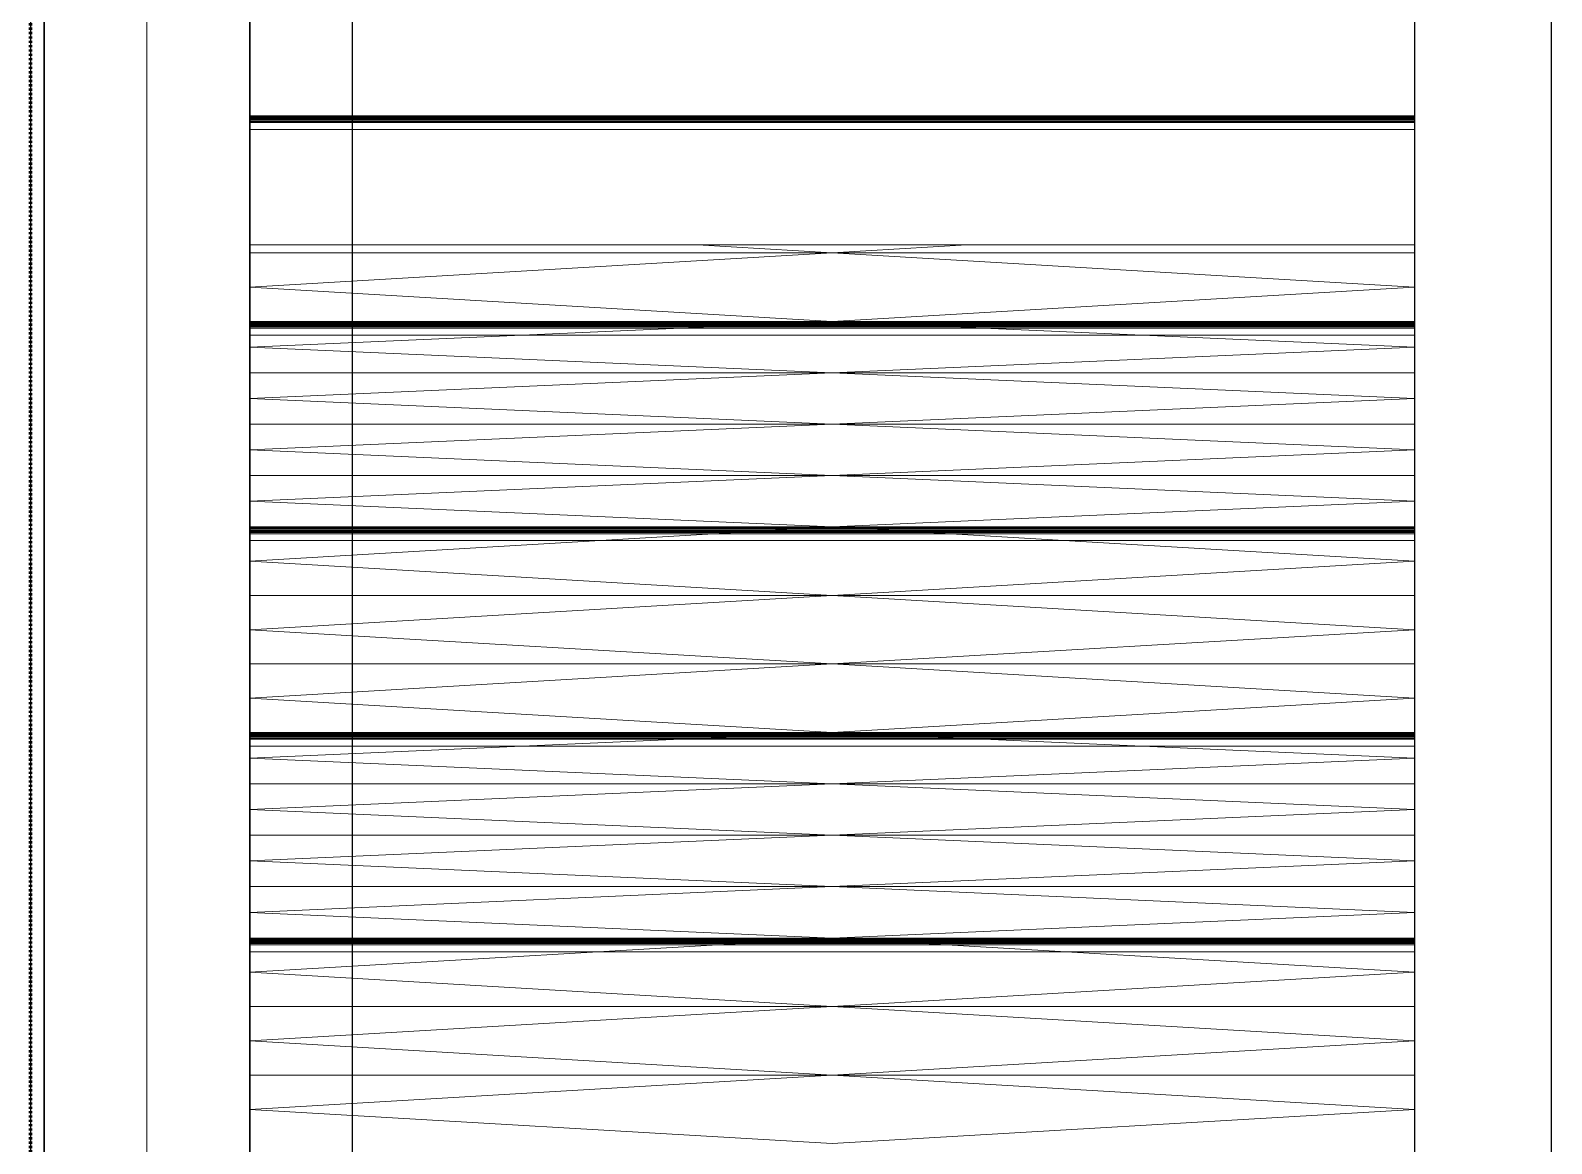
# Model space of a CAD drawing. Header units: millimetres. Extents: x -5300 to 98858, y -5196 to 93886.
# Drawn here: x 54330 to 56550, y 73601 to 75225 of the extents above; entities that cross this region are included whole.
import ezdxf

# ---------------------------------------------------------------- set-up
doc = ezdxf.new("R2010")
doc.units = ezdxf.units.MM
doc.linetypes.add('Штрих', pattern=[6.35, 3.175, -3.175])
doc.linetypes.add('Штрих_2_', pattern=[6.35, 3.175, -3.175])
for name, color, linetype, lineweight, true_color in [('_Разделитель помещений_', 4, 'Штрих', 70, 0x00ffff), ('Лестницы', 7, 'Continuous', 18, 0x7f7f7f), ('Перекрытия', 7, 'Continuous', 18, 0x7f7f7f), ('Стены', 7, 'Continuous', 18, 0x7f7f7f), ('Стены разрез', 7, 'Continuous', 50, 0x7f7f7f)]:
    doc.layers.add(name, color=color, linetype=linetype, lineweight=lineweight, true_color=true_color)
doc.layers.add('Генплан', color=7, linetype='Continuous', lineweight=9)

# ---------------------------------------------------------------- blocks, each defined once
blk = doc.blocks.new('ПЕР-003 5804 - ПЕР-003 5804-240234-Подвал')
at = {"layer": 'Перекрытия', "color": 254, "true_color": 0xd4d4d4}
for p, q in [((54650, 52670), (54650, 80210)), ((54650, 80210), (54650, 52670))]:
    blk.add_line(p, q, dxfattribs=at)
blk = doc.blocks.new('ПЕР-002 130092 - ПЕР-002 130092-245519-Подвал')
at = {"layer": 'Перекрытия', "color": 254, "true_color": 0xd4d4d4}
for p, q in [((56350, 77300.9), (54650, 77300.9)), ((54650, 77300.9), (54650, 75100.9)), ((54650, 75100.9), (54650, 77300.9)), ((54650, 77300.9), (56350, 77300.9)), ((54650, 77300.9), (54650, 77300.9)), ((54800, 77300.9), (54800, 75100.9)), ((56350, 77300.9), (54800, 77300.9)), ((54800, 77300.9), (56350, 77300.9)), ((54800, 75100.9), (54800, 77300.9)), ((54800, 77300.9), (54800, 77300.9)), ((56350, 75100.9), (56350, 77300.9)), ((56350, 77300.9), (56350, 75100.9)), ((56350, 77300.9), (56350, 77300.9)), ((56350, 75100.9), (56350, 77300.9)), ((56350, 77300.9), (56350, 75100.9)), ((56350, 77300.9), (56350, 77300.9)), ((54650, 75100.9), (56350, 75100.9)), ((56350, 75100.9), (54650, 75100.9)), ((54650, 75100.9), (54650, 75100.9)), ((54800, 75100.9), (56350, 75100.9)), ((56350, 75100.9), (54800, 75100.9)), ((54800, 75100.9), (54800, 75100.9)), ((56350, 75100.9), (56350, 75100.9)), ((56350, 75100.9), (56350, 75100.9))]:
    blk.add_line(p, q, dxfattribs=at)
blk = doc.blocks.new('СТН-03 147010 - СТН-03 2-246274-Подвал')
at = {"layer": 'Стены', "color": 254, "true_color": 0xd4d4d4}
blk.add_line((54500, 80110), (54500, 53150), dxfattribs=at)
blk = doc.blocks.new('СТН-03 147010 - СТН-03 147010-246271-Подвал')
at = {"layer": 'Стены', "color": 254, "true_color": 0xd4d4d4}
for p, q in [((54650, 75100.9), (54650, 75100.9)), ((54800, 75100.9), (54800, 75100.9))]:
    blk.add_line(p, q, dxfattribs=at)
at = {"layer": 'Стены разрез', "color": 254, "lineweight": 25, "true_color": 0xd4d4d4}
for p, q in [((54650, 75400), (54650, 54350)), ((54800, 54350), (54800, 75400)), ((54330, 75350), (54330, 54250)), ((54350, 54250), (54350, 75350)), ((54350, 75350), (54350, 72750)), ((54650, 72750), (54650, 75350))]:
    blk.add_line(p, q, dxfattribs=at)
blk.add_blockref('СТН-03 147010 - СТН-03 2-246274-Подвал', (0, 0))
blk = doc.blocks.new('ЛК1-Лм1 227454 - ЛК1-Лм1-249035-Подвал')
at = {"layer": 'Лестницы', "color": 254, "true_color": 0xd4d4d4}
for p, q in [((56350, 75100.9), (54650, 75100.9)), ((54650, 75100.9), (54650, 75080.9)), ((56350, 75100.9), (54650, 75100.9)), ((54650, 75100.9), (54650, 75100.9)), ((54650, 75100.9), (56350, 75100.9)), ((54650, 75100.9), (54650, 75100.9)), ((54650, 75100.9), (54650, 75080.9)), ((54650, 75080.9), (54650, 75100.9)), ((54650, 75080.9), (54650, 75100.9)), ((54650, 75100.9), (56350, 75100.9)), ((54650, 75100.8), (54650, 75100.9)), ((54650, 75100.9), (54650, 75100.9)), ((54650, 75100.9), (54650, 74780.9)), ((54650, 74780.9), (54650, 75100.9)), ((54650, 75100.9), (56350, 75100.9)), ((56350, 75100.9), (54650, 75100.9)), ((54650, 75100.9), (54650, 75100.8)), ((56350, 75100.9), (54650, 75100.9)), ((54650, 75100.9), (54650, 75100.9)), ((54650, 75100.9), (56350, 75100.9)), ((54650, 75100.3), (54650, 75100.8)), ((56350, 75100.8), (54650, 75100.8)), ((54650, 75100.8), (54650, 75100.3)), ((54650, 75100.8), (56350, 75100.8)), ((54650, 75099.6), (54650, 75100.3)), ((56350, 75100.3), (54650, 75100.3)), ((54650, 75100.3), (54650, 75099.6)), ((54650, 75100.3), (56350, 75100.3)), ((54650, 75098.6), (54650, 75099.6)), ((56350, 75099.6), (54650, 75099.6)), ((54650, 75099.6), (54650, 75098.6)), ((54650, 75099.6), (56350, 75099.6)), ((54650, 75097.4), (54650, 75098.6)), ((56350, 75098.6), (54650, 75098.6)), ((54650, 75098.6), (54650, 75097.4)), ((54650, 75098.6), (56350, 75098.6)), ((54650, 75095.9), (54650, 75097.4)), ((56350, 75097.4), (54650, 75097.4)), ((54650, 75097.4), (54650, 75095.9)), ((54650, 75097.4), (56350, 75097.4)), ((54650, 75094.4), (54650, 75095.9)), ((56350, 75095.9), (54650, 75095.9)), ((54650, 75095.9), (54650, 75094.4)), ((54650, 75095.9), (56350, 75095.9)), ((54650, 75092.7), (54650, 75094.4)), ((56350, 75094.4), (54650, 75094.4)), ((54650, 75094.4), (54650, 75092.7)), ((54650, 75094.4), (56350, 75094.4)), ((54650, 75090.9), (54650, 75092.7)), ((56350, 75092.7), (54650, 75092.7)), ((54650, 75092.7), (54650, 75090.9)), ((54650, 75092.7), (56350, 75092.7)), ((54650, 74780.9), (54650, 75090.9)), ((56350, 75090.9), (54650, 75090.9)), ((54650, 75090.9), (54650, 74780.9)), ((54650, 75090.9), (56350, 75090.9)), ((54650, 75080.9), (56350, 75080.9)), ((56350, 75080.9), (54650, 75080.9)), ((54650, 75080.9), (54650, 75080.9)), ((56350, 75080.9), (54650, 75080.9)), ((54650, 75080.9), (54650, 74780.9)), ((54650, 74912.5), (54650, 75080.9)), ((54650, 75080.9), (56350, 75080.9)), ((54650, 74780.9), (54650, 75080.9)), ((54650, 75080.9), (54650, 75080.9)), ((54650, 75080.9), (54650, 74912.5)), ((54650, 75080.9), (56350, 75080.9)), ((54650, 75080.9), (54650, 75080.9)), ((56350, 75080.9), (54650, 75080.9)), ((54650, 75080.9), (54650, 75080.9)), ((54650, 75080.9), (56350, 75080.9)), ((56350, 75080.9), (54650, 75080.9)), ((56350, 75080.9), (56350, 75100.9)), ((56350, 75100.9), (56350, 75100.9)), ((56350, 75100.9), (56350, 75080.9)), ((56350, 75080.9), (56350, 75100.9)), ((56350, 75100.9), (56350, 75100.9)), ((56350, 75100.9), (56350, 75080.9)), ((56350, 75100.9), (56350, 74780.9)), ((56350, 74780.9), (56350, 75100.9)), ((56350, 75100.9), (56350, 75100.9)), ((56350, 75100.9), (56350, 75100.8)), ((56350, 75100.8), (56350, 75100.9)), ((56350, 75100.9), (56350, 75100.9)), ((56350, 75100.8), (56350, 75100.3)), ((56350, 75100.3), (56350, 75100.8)), ((56350, 75100.3), (56350, 75099.6)), ((56350, 75099.6), (56350, 75100.3)), ((56350, 75099.6), (56350, 75098.6)), ((56350, 75098.6), (56350, 75099.6)), ((56350, 75098.6), (56350, 75097.4)), ((56350, 75097.4), (56350, 75098.6)), ((56350, 75097.4), (56350, 75095.9)), ((56350, 75095.9), (56350, 75097.4)), ((56350, 75095.9), (56350, 75094.4)), ((56350, 75094.4), (56350, 75095.9)), ((56350, 75094.4), (56350, 75092.7)), ((56350, 75092.7), (56350, 75094.4)), ((56350, 75092.7), (56350, 75090.9)), ((56350, 75090.9), (56350, 75092.7)), ((56350, 75090.9), (56350, 74780.9)), ((56350, 74780.9), (56350, 75090.9)), ((56350, 75080.9), (56350, 75080.9)), ((56350, 74780.9), (56350, 75080.9)), ((56350, 75080.9), (56350, 75080.9)), ((56350, 75080.9), (56350, 74912.5)), ((56350, 74780.9), (56350, 75080.9)), ((56350, 75080.9), (56350, 74912.5)), ((56350, 75080.9), (56350, 75080.9)), ((56350, 75080.9), (56350, 75080.9)), ((55303.5, 74912.5), (54650, 74912.5)), ((54650, 74912.5), (54650, 74900.9)), ((54650, 74912.5), (55303.5, 74912.5)), ((54650, 74900.9), (54650, 74912.5)), ((55696.5, 74912.5), (55303.5, 74912.5)), ((55500, 74900.9), (55303.5, 74912.5)), ((55303.5, 74912.5), (55696.5, 74912.5)), ((55303.5, 74912.5), (55500, 74900.9)), ((55500, 74900.9), (55696.5, 74912.5)), ((55696.5, 74912.5), (55500, 74900.9)), ((56350, 74912.5), (55696.5, 74912.5)), ((55696.5, 74912.5), (56350, 74912.5)), ((56350, 74912.5), (56350, 74900.9)), ((56350, 74912.5), (56350, 74900.9)), ((54650, 74900.9), (54650, 74850.9)), ((55500, 74900.9), (54650, 74900.9)), ((54650, 74900.9), (55500, 74900.9)), ((55500, 74900.9), (54650, 74850.9)), ((54650, 74850.9), (54650, 74900.9)), ((54650, 74850.9), (55500, 74900.9)), ((56350, 74850.9), (55500, 74900.9)), ((55500, 74900.9), (56350, 74900.9)), ((56350, 74900.9), (55500, 74900.9)), ((55500, 74900.9), (56350, 74850.9)), ((56350, 74900.9), (56350, 74850.9)), ((56350, 74900.9), (56350, 74850.9)), ((54650, 74850.9), (54650, 74800.9)), ((54650, 74850.9), (55500, 74800.9)), ((54650, 74800.9), (54650, 74850.9)), ((55500, 74800.9), (54650, 74850.9)), ((55500, 74800.9), (56350, 74850.9)), ((56350, 74850.9), (55500, 74800.9)), ((56350, 74850.9), (56350, 74800.9)), ((56350, 74850.9), (56350, 74800.9)), ((54650, 74800.9), (54650, 74763.4)), ((55500, 74800.9), (54650, 74800.9)), ((54650, 74800.9), (55500, 74800.9)), ((55500, 74800.9), (54650, 74763.4)), ((54650, 74763.4), (54650, 74800.9)), ((54650, 74763.4), (55500, 74800.9)), ((56350, 74800.9), (54650, 74800.9)), ((54650, 74800.9), (54650, 74780.9)), ((56350, 74800.9), (54650, 74800.9)), ((54650, 74800.9), (54650, 74800.9)), ((54650, 74800.9), (56350, 74800.9)), ((54650, 74800.9), (54650, 74800.9)), ((54650, 74800.9), (54650, 74780.9)), ((54650, 74780.9), (54650, 74800.9)), ((54650, 74780.9), (54650, 74800.9)), ((54650, 74800.9), (56350, 74800.9)), ((54650, 74800.8), (54650, 74800.9)), ((54650, 74800.9), (54650, 74800.9)), ((54650, 74800.9), (54650, 74480.9)), ((54650, 74480.9), (54650, 74800.9)), ((54650, 74800.9), (56350, 74800.9)), ((56350, 74800.9), (54650, 74800.9)), ((54650, 74800.9), (54650, 74800.8)), ((56350, 74800.9), (54650, 74800.9)), ((54650, 74800.9), (54650, 74800.9)), ((54650, 74800.9), (56350, 74800.9)), ((54650, 74800.3), (54650, 74800.8)), ((56350, 74800.8), (54650, 74800.8)), ((54650, 74800.8), (54650, 74800.3)), ((54650, 74800.8), (56350, 74800.8)), ((54650, 74799.6), (54650, 74800.3)), ((56350, 74800.3), (54650, 74800.3)), ((54650, 74800.3), (54650, 74799.6)), ((54650, 74800.3), (56350, 74800.3)), ((54650, 74798.6), (54650, 74799.6)), ((56350, 74799.6), (54650, 74799.6)), ((54650, 74799.6), (54650, 74798.6)), ((54650, 74799.6), (56350, 74799.6)), ((54650, 74797.4), (54650, 74798.6)), ((56350, 74798.6), (54650, 74798.6)), ((54650, 74798.6), (54650, 74797.4)), ((54650, 74798.6), (56350, 74798.6)), ((54650, 74795.9), (54650, 74797.4)), ((56350, 74797.4), (54650, 74797.4)), ((54650, 74797.4), (54650, 74795.9)), ((54650, 74797.4), (56350, 74797.4)), ((54650, 74794.4), (54650, 74795.9)), ((56350, 74795.9), (54650, 74795.9)), ((54650, 74795.9), (54650, 74794.4)), ((54650, 74795.9), (56350, 74795.9)), ((54650, 74792.7), (54650, 74794.4)), ((56350, 74794.4), (54650, 74794.4)), ((54650, 74794.4), (54650, 74792.7)), ((54650, 74794.4), (56350, 74794.4)), ((54650, 74790.9), (54650, 74792.7)), ((56350, 74792.7), (54650, 74792.7)), ((54650, 74792.7), (54650, 74790.9)), ((54650, 74792.7), (56350, 74792.7)), ((56350, 74763.4), (55500, 74800.9)), ((55500, 74800.9), (56350, 74800.9)), ((56350, 74800.9), (55500, 74800.9)), ((55500, 74800.9), (56350, 74763.4)), ((56350, 74800.9), (56350, 74763.4)), ((56350, 74800.9), (56350, 74763.4)), ((56350, 74780.9), (56350, 74800.9)), ((56350, 74800.9), (56350, 74800.9)), ((56350, 74800.9), (56350, 74780.9)), ((56350, 74780.9), (56350, 74800.9)), ((56350, 74800.9), (56350, 74800.9)), ((56350, 74800.9), (56350, 74780.9)), ((56350, 74800.9), (56350, 74480.9)), ((56350, 74480.9), (56350, 74800.9)), ((56350, 74800.9), (56350, 74800.9)), ((56350, 74800.9), (56350, 74800.8)), ((56350, 74800.8), (56350, 74800.9)), ((56350, 74800.9), (56350, 74800.9)), ((56350, 74800.8), (56350, 74800.3)), ((56350, 74800.3), (56350, 74800.8)), ((56350, 74800.3), (56350, 74799.6)), ((56350, 74799.6), (56350, 74800.3)), ((56350, 74799.6), (56350, 74798.6)), ((56350, 74798.6), (56350, 74799.6)), ((56350, 74798.6), (56350, 74797.4)), ((56350, 74797.4), (56350, 74798.6)), ((56350, 74797.4), (56350, 74795.9)), ((56350, 74795.9), (56350, 74797.4)), ((56350, 74795.9), (56350, 74794.4)), ((56350, 74794.4), (56350, 74795.9)), ((56350, 74794.4), (56350, 74792.7)), ((56350, 74792.7), (56350, 74794.4)), ((56350, 74792.7), (56350, 74790.9)), ((56350, 74790.9), (56350, 74792.7)), ((54650, 74480.9), (54650, 74790.9)), ((56350, 74790.9), (54650, 74790.9)), ((54650, 74790.9), (54650, 74480.9)), ((54650, 74790.9), (56350, 74790.9)), ((54650, 74780.9), (56350, 74780.9)), ((54650, 74480.9), (54650, 74780.9)), ((54650, 74780.9), (54650, 74780.9)), ((56350, 74780.9), (54650, 74780.9)), ((54650, 74780.9), (54650, 74780.9)), ((54650, 74780.9), (56350, 74780.9)), ((56350, 74780.9), (54650, 74780.9)), ((54650, 74780.9), (54650, 74480.9)), ((54650, 74780.9), (56350, 74780.9)), ((54650, 74780.9), (54650, 74780.9)), ((56350, 74780.9), (54650, 74780.9)), ((54650, 74780.9), (54650, 74780.9)), ((54650, 74780.9), (56350, 74780.9)), ((56350, 74780.9), (54650, 74780.9)), ((54650, 74780.9), (54650, 74780.9)), ((54650, 74780.9), (56350, 74780.9)), ((56350, 74780.9), (54650, 74780.9)), ((54650, 74780.9), (54650, 74780.9)), ((56350, 74780.9), (54650, 74780.9)), ((54650, 74780.9), (56350, 74780.9)), ((56350, 74790.9), (56350, 74480.9)), ((56350, 74480.9), (56350, 74790.9)), ((56350, 74480.9), (56350, 74780.9)), ((56350, 74780.9), (56350, 74780.9)), ((56350, 74780.9), (56350, 74780.9)), ((56350, 74480.9), (56350, 74780.9)), ((56350, 74780.9), (56350, 74780.9)), ((56350, 74780.9), (56350, 74780.9)), ((56350, 74780.9), (56350, 74780.9)), ((56350, 74780.9), (56350, 74780.9)), ((54650, 74763.4), (54650, 74725.9)), ((54650, 74763.4), (55500, 74725.9)), ((54650, 74725.9), (54650, 74763.4)), ((55500, 74725.9), (54650, 74763.4)), ((55500, 74725.9), (56350, 74763.4)), ((56350, 74763.4), (55500, 74725.9)), ((56350, 74763.4), (56350, 74725.9)), ((56350, 74763.4), (56350, 74725.9)), ((54650, 74725.9), (54650, 74688.4)), ((55500, 74725.9), (54650, 74725.9)), ((54650, 74725.9), (55500, 74725.9)), ((55500, 74725.9), (54650, 74688.4)), ((54650, 74688.4), (54650, 74725.9)), ((54650, 74688.4), (55500, 74725.9)), ((56350, 74688.4), (55500, 74725.9)), ((55500, 74725.9), (56350, 74725.9)), ((56350, 74725.9), (55500, 74725.9)), ((55500, 74725.9), (56350, 74688.4)), ((56350, 74725.9), (56350, 74688.4)), ((56350, 74725.9), (56350, 74688.4)), ((54650, 74688.4), (54650, 74650.9)), ((54650, 74688.4), (55500, 74650.9)), ((54650, 74650.9), (54650, 74688.4)), ((55500, 74650.9), (54650, 74688.4)), ((55500, 74650.9), (56350, 74688.4)), ((56350, 74688.4), (55500, 74650.9)), ((56350, 74688.4), (56350, 74650.9)), ((56350, 74688.4), (56350, 74650.9)), ((54650, 74650.9), (54650, 74613.4)), ((55500, 74650.9), (54650, 74650.9)), ((54650, 74650.9), (55500, 74650.9)), ((55500, 74650.9), (54650, 74613.4)), ((54650, 74613.4), (54650, 74650.9)), ((54650, 74613.4), (55500, 74650.9)), ((56350, 74613.4), (55500, 74650.9)), ((55500, 74650.9), (56350, 74650.9)), ((56350, 74650.9), (55500, 74650.9)), ((55500, 74650.9), (56350, 74613.4)), ((56350, 74650.9), (56350, 74613.4)), ((56350, 74650.9), (56350, 74613.4)), ((54650, 74613.4), (54650, 74575.9)), ((54650, 74613.4), (55500, 74575.9)), ((54650, 74575.9), (54650, 74613.4)), ((55500, 74575.9), (54650, 74613.4)), ((55500, 74575.9), (56350, 74613.4)), ((56350, 74613.4), (55500, 74575.9)), ((56350, 74613.4), (56350, 74575.9)), ((56350, 74613.4), (56350, 74575.9)), ((54650, 74575.9), (54650, 74538.4)), ((55500, 74575.9), (54650, 74575.9)), ((54650, 74575.9), (55500, 74575.9)), ((55500, 74575.9), (54650, 74538.4)), ((54650, 74538.4), (54650, 74575.9)), ((54650, 74538.4), (55500, 74575.9)), ((56350, 74538.4), (55500, 74575.9)), ((55500, 74575.9), (56350, 74575.9)), ((56350, 74575.9), (55500, 74575.9)), ((55500, 74575.9), (56350, 74538.4)), ((56350, 74575.9), (56350, 74538.4)), ((56350, 74575.9), (56350, 74538.4)), ((54650, 74538.4), (54650, 74500.9)), ((54650, 74538.4), (55500, 74500.9)), ((54650, 74500.9), (54650, 74538.4)), ((55500, 74500.9), (54650, 74538.4)), ((55500, 74500.9), (56350, 74538.4)), ((56350, 74538.4), (55500, 74500.9)), ((56350, 74538.4), (56350, 74500.9)), ((56350, 74538.4), (56350, 74500.9)), ((54650, 74500.9), (54650, 74450.9)), ((55500, 74500.9), (54650, 74500.9)), ((54650, 74500.9), (55500, 74500.9)), ((55500, 74500.9), (54650, 74450.9)), ((54650, 74450.9), (54650, 74500.9)), ((54650, 74450.9), (55500, 74500.9)), ((56350, 74500.9), (54650, 74500.9)), ((54650, 74500.9), (54650, 74480.9)), ((56350, 74500.9), (54650, 74500.9)), ((54650, 74500.9), (54650, 74500.9)), ((54650, 74500.9), (56350, 74500.9)), ((54650, 74500.9), (54650, 74500.9)), ((54650, 74500.9), (54650, 74480.9)), ((54650, 74480.9), (54650, 74500.9)), ((54650, 74480.9), (54650, 74500.9)), ((54650, 74500.9), (56350, 74500.9)), ((54650, 74500.8), (54650, 74500.9)), ((54650, 74500.9), (54650, 74500.9)), ((54650, 74500.9), (54650, 74180.9)), ((54650, 74180.9), (54650, 74500.9)), ((54650, 74500.9), (56350, 74500.9)), ((56350, 74500.9), (54650, 74500.9)), ((54650, 74500.9), (54650, 74500.8)), ((56350, 74500.9), (54650, 74500.9)), ((54650, 74500.9), (54650, 74500.9)), ((54650, 74500.9), (56350, 74500.9)), ((54650, 74500.3), (54650, 74500.8)), ((56350, 74500.8), (54650, 74500.8)), ((54650, 74500.8), (54650, 74500.3)), ((54650, 74500.8), (56350, 74500.8)), ((54650, 74499.6), (54650, 74500.3)), ((56350, 74500.3), (54650, 74500.3)), ((54650, 74500.3), (54650, 74499.6)), ((54650, 74500.3), (56350, 74500.3)), ((54650, 74498.6), (54650, 74499.6)), ((56350, 74499.6), (54650, 74499.6)), ((54650, 74499.6), (54650, 74498.6)), ((54650, 74499.6), (56350, 74499.6)), ((54650, 74497.4), (54650, 74498.6)), ((56350, 74498.6), (54650, 74498.6)), ((54650, 74498.6), (54650, 74497.4)), ((54650, 74498.6), (56350, 74498.6)), ((54650, 74495.9), (54650, 74497.4)), ((56350, 74497.4), (54650, 74497.4)), ((54650, 74497.4), (54650, 74495.9)), ((54650, 74497.4), (56350, 74497.4)), ((54650, 74494.4), (54650, 74495.9)), ((56350, 74495.9), (54650, 74495.9)), ((54650, 74495.9), (54650, 74494.4)), ((54650, 74495.9), (56350, 74495.9)), ((54650, 74492.7), (54650, 74494.4)), ((56350, 74494.4), (54650, 74494.4)), ((54650, 74494.4), (54650, 74492.7)), ((54650, 74494.4), (56350, 74494.4)), ((54650, 74490.9), (54650, 74492.7)), ((56350, 74492.7), (54650, 74492.7)), ((54650, 74492.7), (54650, 74490.9)), ((54650, 74492.7), (56350, 74492.7)), ((54650, 74180.9), (54650, 74490.9)), ((56350, 74490.9), (54650, 74490.9)), ((54650, 74490.9), (54650, 74180.9)), ((54650, 74490.9), (56350, 74490.9)), ((56350, 74450.9), (55500, 74500.9)), ((55500, 74500.9), (56350, 74500.9)), ((56350, 74500.9), (55500, 74500.9)), ((55500, 74500.9), (56350, 74450.9)), ((56350, 74500.9), (56350, 74450.9)), ((56350, 74500.9), (56350, 74450.9)), ((56350, 74480.9), (56350, 74500.9)), ((56350, 74500.9), (56350, 74500.9)), ((56350, 74500.9), (56350, 74480.9)), ((56350, 74480.9), (56350, 74500.9)), ((56350, 74500.9), (56350, 74500.9)), ((56350, 74500.9), (56350, 74480.9)), ((56350, 74500.9), (56350, 74180.9)), ((56350, 74180.9), (56350, 74500.9)), ((56350, 74500.9), (56350, 74500.9)), ((56350, 74500.9), (56350, 74500.8)), ((56350, 74500.8), (56350, 74500.9)), ((56350, 74500.9), (56350, 74500.9)), ((56350, 74500.8), (56350, 74500.3)), ((56350, 74500.3), (56350, 74500.8)), ((56350, 74500.3), (56350, 74499.6)), ((56350, 74499.6), (56350, 74500.3)), ((56350, 74499.6), (56350, 74498.6)), ((56350, 74498.6), (56350, 74499.6)), ((56350, 74498.6), (56350, 74497.4)), ((56350, 74497.4), (56350, 74498.6)), ((56350, 74497.4), (56350, 74495.9)), ((56350, 74495.9), (56350, 74497.4)), ((56350, 74495.9), (56350, 74494.4)), ((56350, 74494.4), (56350, 74495.9)), ((56350, 74494.4), (56350, 74492.7)), ((56350, 74492.7), (56350, 74494.4)), ((56350, 74492.7), (56350, 74490.9)), ((56350, 74490.9), (56350, 74492.7)), ((56350, 74490.9), (56350, 74180.9)), ((56350, 74180.9), (56350, 74490.9)), ((54650, 74180.9), (54650, 74480.9)), ((54650, 74480.9), (54650, 74480.9)), ((54650, 74480.9), (56350, 74480.9)), ((56350, 74480.9), (54650, 74480.9)), ((54650, 74480.9), (54650, 74480.9)), ((54650, 74480.9), (56350, 74480.9)), ((56350, 74480.9), (54650, 74480.9)), ((54650, 74480.9), (54650, 74180.9)), ((54650, 74480.9), (56350, 74480.9)), ((54650, 74480.9), (54650, 74480.9)), ((56350, 74480.9), (54650, 74480.9)), ((54650, 74480.9), (54650, 74480.9)), ((54650, 74480.9), (56350, 74480.9)), ((56350, 74480.9), (54650, 74480.9)), ((54650, 74480.9), (54650, 74480.9)), ((54650, 74480.9), (56350, 74480.9)), ((56350, 74480.9), (54650, 74480.9)), ((54650, 74480.9), (54650, 74480.9)), ((56350, 74480.9), (54650, 74480.9)), ((54650, 74480.9), (56350, 74480.9)), ((56350, 74180.9), (56350, 74480.9)), ((56350, 74480.9), (56350, 74480.9)), ((56350, 74480.9), (56350, 74480.9)), ((56350, 74180.9), (56350, 74480.9)), ((56350, 74480.9), (56350, 74480.9)), ((56350, 74480.9), (56350, 74480.9)), ((56350, 74480.9), (56350, 74480.9)), ((56350, 74480.9), (56350, 74480.9)), ((54650, 74450.9), (54650, 74400.9)), ((54650, 74450.9), (55500, 74400.9)), ((54650, 74400.9), (54650, 74450.9)), ((55500, 74400.9), (54650, 74450.9)), ((55500, 74400.9), (56350, 74450.9)), ((56350, 74450.9), (55500, 74400.9)), ((56350, 74450.9), (56350, 74400.9)), ((56350, 74450.9), (56350, 74400.9)), ((54650, 74400.9), (54650, 74350.9)), ((55500, 74400.9), (54650, 74400.9)), ((54650, 74400.9), (55500, 74400.9)), ((55500, 74400.9), (54650, 74350.9)), ((54650, 74350.9), (54650, 74400.9)), ((54650, 74350.9), (55500, 74400.9)), ((56350, 74350.9), (55500, 74400.9)), ((55500, 74400.9), (56350, 74400.9)), ((56350, 74400.9), (55500, 74400.9)), ((55500, 74400.9), (56350, 74350.9)), ((56350, 74400.9), (56350, 74350.9)), ((56350, 74400.9), (56350, 74350.9)), ((54650, 74350.9), (54650, 74300.9)), ((54650, 74350.9), (55500, 74300.9)), ((54650, 74300.9), (54650, 74350.9)), ((55500, 74300.9), (54650, 74350.9)), ((55500, 74300.9), (56350, 74350.9)), ((56350, 74350.9), (55500, 74300.9)), ((56350, 74350.9), (56350, 74300.9)), ((56350, 74350.9), (56350, 74300.9)), ((54650, 74300.9), (54650, 74250.9)), ((55500, 74300.9), (54650, 74300.9)), ((54650, 74300.9), (55500, 74300.9)), ((55500, 74300.9), (54650, 74250.9)), ((54650, 74250.9), (54650, 74300.9)), ((54650, 74250.9), (55500, 74300.9)), ((56350, 74250.9), (55500, 74300.9)), ((55500, 74300.9), (56350, 74300.9)), ((56350, 74300.9), (55500, 74300.9)), ((55500, 74300.9), (56350, 74250.9)), ((56350, 74300.9), (56350, 74250.9)), ((56350, 74300.9), (56350, 74250.9)), ((54650, 74250.9), (54650, 74200.9)), ((54650, 74250.9), (55500, 74200.9)), ((54650, 74200.9), (54650, 74250.9)), ((55500, 74200.9), (54650, 74250.9)), ((55500, 74200.9), (56350, 74250.9)), ((56350, 74250.9), (55500, 74200.9)), ((56350, 74250.9), (56350, 74200.9)), ((56350, 74250.9), (56350, 74200.9)), ((54650, 74200.9), (54650, 74163.4)), ((55500, 74200.9), (54650, 74200.9)), ((54650, 74200.9), (55500, 74200.9)), ((55500, 74200.9), (54650, 74163.4)), ((54650, 74163.4), (54650, 74200.9)), ((54650, 74163.4), (55500, 74200.9)), ((56350, 74200.9), (54650, 74200.9)), ((54650, 74200.9), (54650, 74180.9)), ((56350, 74200.9), (54650, 74200.9)), ((54650, 74200.9), (54650, 74200.9)), ((54650, 74200.9), (56350, 74200.9)), ((54650, 74200.9), (54650, 74200.9)), ((54650, 74200.9), (54650, 74180.9)), ((54650, 74180.9), (54650, 74200.9)), ((54650, 74180.9), (54650, 74200.9)), ((54650, 74200.9), (56350, 74200.9)), ((54650, 74200.8), (54650, 74200.9)), ((54650, 74200.9), (54650, 74200.9)), ((54650, 74200.9), (54650, 73880.9)), ((54650, 73880.9), (54650, 74200.9)), ((54650, 74200.9), (56350, 74200.9)), ((56350, 74200.9), (54650, 74200.9)), ((54650, 74200.9), (54650, 74200.8)), ((56350, 74200.9), (54650, 74200.9)), ((54650, 74200.9), (54650, 74200.9)), ((54650, 74200.9), (56350, 74200.9)), ((54650, 74200.3), (54650, 74200.8)), ((56350, 74200.8), (54650, 74200.8)), ((54650, 74200.8), (54650, 74200.3)), ((54650, 74200.8), (56350, 74200.8)), ((54650, 74199.6), (54650, 74200.3)), ((56350, 74200.3), (54650, 74200.3)), ((54650, 74200.3), (54650, 74199.6)), ((54650, 74200.3), (56350, 74200.3)), ((54650, 74198.6), (54650, 74199.6)), ((56350, 74199.6), (54650, 74199.6)), ((54650, 74199.6), (54650, 74198.6)), ((54650, 74199.6), (56350, 74199.6)), ((54650, 74197.4), (54650, 74198.6)), ((56350, 74198.6), (54650, 74198.6)), ((54650, 74198.6), (54650, 74197.4)), ((54650, 74198.6), (56350, 74198.6)), ((54650, 74195.9), (54650, 74197.4)), ((56350, 74197.4), (54650, 74197.4)), ((54650, 74197.4), (54650, 74195.9)), ((54650, 74197.4), (56350, 74197.4)), ((54650, 74194.4), (54650, 74195.9)), ((56350, 74195.9), (54650, 74195.9)), ((54650, 74195.9), (54650, 74194.4)), ((54650, 74195.9), (56350, 74195.9)), ((54650, 74192.7), (54650, 74194.4)), ((56350, 74194.4), (54650, 74194.4)), ((54650, 74194.4), (54650, 74192.7)), ((54650, 74194.4), (56350, 74194.4)), ((54650, 74190.9), (54650, 74192.7)), ((56350, 74192.7), (54650, 74192.7)), ((54650, 74192.7), (54650, 74190.9)), ((54650, 74192.7), (56350, 74192.7)), ((56350, 74163.4), (55500, 74200.9)), ((55500, 74200.9), (56350, 74200.9)), ((56350, 74200.9), (55500, 74200.9)), ((55500, 74200.9), (56350, 74163.4)), ((56350, 74200.9), (56350, 74163.4)), ((56350, 74200.9), (56350, 74163.4)), ((56350, 74180.9), (56350, 74200.9)), ((56350, 74200.9), (56350, 74200.9)), ((56350, 74200.9), (56350, 74180.9)), ((56350, 74180.9), (56350, 74200.9)), ((56350, 74200.9), (56350, 74200.9)), ((56350, 74200.9), (56350, 74180.9)), ((56350, 74200.9), (56350, 73880.9)), ((56350, 73880.9), (56350, 74200.9)), ((56350, 74200.9), (56350, 74200.9)), ((56350, 74200.9), (56350, 74200.8)), ((56350, 74200.8), (56350, 74200.9)), ((56350, 74200.9), (56350, 74200.9)), ((56350, 74200.8), (56350, 74200.3)), ((56350, 74200.3), (56350, 74200.8)), ((56350, 74200.3), (56350, 74199.6)), ((56350, 74199.6), (56350, 74200.3)), ((56350, 74199.6), (56350, 74198.6)), ((56350, 74198.6), (56350, 74199.6)), ((56350, 74198.6), (56350, 74197.4)), ((56350, 74197.4), (56350, 74198.6)), ((56350, 74197.4), (56350, 74195.9)), ((56350, 74195.9), (56350, 74197.4)), ((56350, 74195.9), (56350, 74194.4)), ((56350, 74194.4), (56350, 74195.9)), ((56350, 74194.4), (56350, 74192.7)), ((56350, 74192.7), (56350, 74194.4)), ((56350, 74192.7), (56350, 74190.9)), ((56350, 74190.9), (56350, 74192.7)), ((54650, 73880.9), (54650, 74190.9)), ((56350, 74190.9), (54650, 74190.9)), ((54650, 74190.9), (54650, 73880.9)), ((54650, 74190.9), (56350, 74190.9)), ((54650, 73880.9), (54650, 74180.9)), ((54650, 74180.9), (54650, 74180.9)), ((54650, 74180.9), (56350, 74180.9)), ((56350, 74180.9), (54650, 74180.9)), ((54650, 74180.9), (54650, 74180.9)), ((54650, 74180.9), (56350, 74180.9)), ((56350, 74180.9), (54650, 74180.9)), ((54650, 74180.9), (54650, 73880.9)), ((54650, 74180.9), (56350, 74180.9)), ((54650, 74180.9), (54650, 74180.9)), ((56350, 74180.9), (54650, 74180.9)), ((54650, 74180.9), (54650, 74180.9)), ((54650, 74180.9), (56350, 74180.9)), ((56350, 74180.9), (54650, 74180.9)), ((54650, 74180.9), (54650, 74180.9)), ((54650, 74180.9), (56350, 74180.9)), ((56350, 74180.9), (54650, 74180.9)), ((54650, 74180.9), (54650, 74180.9)), ((56350, 74180.9), (54650, 74180.9)), ((54650, 74180.9), (56350, 74180.9)), ((56350, 74190.9), (56350, 73880.9)), ((56350, 73880.9), (56350, 74190.9)), ((56350, 73880.9), (56350, 74180.9)), ((56350, 74180.9), (56350, 74180.9)), ((56350, 74180.9), (56350, 74180.9)), ((56350, 73880.9), (56350, 74180.9)), ((56350, 74180.9), (56350, 74180.9)), ((56350, 74180.9), (56350, 74180.9)), ((56350, 74180.9), (56350, 74180.9)), ((56350, 74180.9), (56350, 74180.9)), ((54650, 74163.4), (54650, 74125.9)), ((54650, 74163.4), (55500, 74125.9)), ((54650, 74125.9), (54650, 74163.4)), ((55500, 74125.9), (54650, 74163.4)), ((55500, 74125.9), (56350, 74163.4)), ((56350, 74163.4), (55500, 74125.9)), ((56350, 74163.4), (56350, 74125.9)), ((56350, 74163.4), (56350, 74125.9)), ((54650, 74125.9), (54650, 74088.4)), ((55500, 74125.9), (54650, 74125.9)), ((54650, 74125.9), (55500, 74125.9)), ((55500, 74125.9), (54650, 74088.4)), ((54650, 74088.4), (54650, 74125.9)), ((54650, 74088.4), (55500, 74125.9)), ((56350, 74088.4), (55500, 74125.9)), ((55500, 74125.9), (56350, 74125.9)), ((56350, 74125.9), (55500, 74125.9)), ((55500, 74125.9), (56350, 74088.4)), ((56350, 74125.9), (56350, 74088.4)), ((56350, 74125.9), (56350, 74088.4)), ((54650, 74088.4), (54650, 74050.9)), ((54650, 74088.4), (55500, 74050.9)), ((54650, 74050.9), (54650, 74088.4)), ((55500, 74050.9), (54650, 74088.4)), ((55500, 74050.9), (56350, 74088.4)), ((56350, 74088.4), (55500, 74050.9)), ((56350, 74088.4), (56350, 74050.9)), ((56350, 74088.4), (56350, 74050.9)), ((54650, 74050.9), (54650, 74013.4)), ((55500, 74050.9), (54650, 74050.9)), ((54650, 74050.9), (55500, 74050.9)), ((55500, 74050.9), (54650, 74013.4)), ((54650, 74013.4), (54650, 74050.9)), ((54650, 74013.4), (55500, 74050.9)), ((56350, 74013.4), (55500, 74050.9)), ((55500, 74050.9), (56350, 74050.9)), ((56350, 74050.9), (55500, 74050.9)), ((55500, 74050.9), (56350, 74013.4)), ((56350, 74050.9), (56350, 74013.4)), ((56350, 74050.9), (56350, 74013.4)), ((54650, 74013.4), (54650, 73975.9)), ((54650, 74013.4), (55500, 73975.9)), ((54650, 73975.9), (54650, 74013.4)), ((55500, 73975.9), (54650, 74013.4)), ((55500, 73975.9), (56350, 74013.4)), ((56350, 74013.4), (55500, 73975.9)), ((56350, 74013.4), (56350, 73975.9)), ((56350, 74013.4), (56350, 73975.9)), ((54650, 73975.9), (54650, 73938.4)), ((55500, 73975.9), (54650, 73975.9)), ((54650, 73975.9), (55500, 73975.9)), ((55500, 73975.9), (54650, 73938.4)), ((54650, 73938.4), (54650, 73975.9)), ((54650, 73938.4), (55500, 73975.9)), ((56350, 73938.4), (55500, 73975.9)), ((55500, 73975.9), (56350, 73975.9)), ((56350, 73975.9), (55500, 73975.9)), ((55500, 73975.9), (56350, 73938.4)), ((56350, 73975.9), (56350, 73938.4)), ((56350, 73975.9), (56350, 73938.4)), ((54650, 73938.4), (54650, 73900.9)), ((54650, 73938.4), (55500, 73900.9)), ((54650, 73900.9), (54650, 73938.4)), ((55500, 73900.9), (54650, 73938.4)), ((55500, 73900.9), (56350, 73938.4)), ((56350, 73938.4), (55500, 73900.9)), ((56350, 73938.4), (56350, 73900.9)), ((56350, 73938.4), (56350, 73900.9)), ((54650, 73900.9), (54650, 73850.9)), ((55500, 73900.9), (54650, 73900.9)), ((54650, 73900.9), (55500, 73900.9)), ((55500, 73900.9), (54650, 73850.9)), ((54650, 73850.9), (54650, 73900.9)), ((54650, 73850.9), (55500, 73900.9)), ((56350, 73900.9), (54650, 73900.9)), ((54650, 73900.9), (54650, 73880.9)), ((56350, 73900.9), (54650, 73900.9)), ((54650, 73900.9), (54650, 73900.9)), ((54650, 73900.9), (56350, 73900.9)), ((54650, 73900.9), (54650, 73900.9)), ((54650, 73900.9), (54650, 73880.9)), ((54650, 73880.9), (54650, 73900.9)), ((54650, 73880.9), (54650, 73900.9)), ((54650, 73900.9), (56350, 73900.9)), ((54650, 73900.8), (54650, 73900.9)), ((54650, 73900.9), (54650, 73900.9)), ((54650, 73900.9), (54650, 73580.9)), ((54650, 73580.9), (54650, 73900.9)), ((54650, 73900.9), (56350, 73900.9)), ((56350, 73900.9), (54650, 73900.9)), ((54650, 73900.9), (54650, 73900.8)), ((56350, 73900.9), (54650, 73900.9)), ((54650, 73900.9), (54650, 73900.9)), ((54650, 73900.9), (56350, 73900.9)), ((54650, 73900.3), (54650, 73900.8)), ((56350, 73900.8), (54650, 73900.8)), ((54650, 73900.8), (54650, 73900.3)), ((54650, 73900.8), (56350, 73900.8)), ((54650, 73899.6), (54650, 73900.3)), ((56350, 73900.3), (54650, 73900.3)), ((54650, 73900.3), (54650, 73899.6)), ((54650, 73900.3), (56350, 73900.3)), ((54650, 73898.6), (54650, 73899.6)), ((56350, 73899.6), (54650, 73899.6)), ((54650, 73899.6), (54650, 73898.6)), ((54650, 73899.6), (56350, 73899.6)), ((54650, 73897.4), (54650, 73898.6)), ((56350, 73898.6), (54650, 73898.6)), ((54650, 73898.6), (54650, 73897.4)), ((54650, 73898.6), (56350, 73898.6)), ((54650, 73895.9), (54650, 73897.4)), ((56350, 73897.4), (54650, 73897.4)), ((54650, 73897.4), (54650, 73895.9)), ((54650, 73897.4), (56350, 73897.4)), ((54650, 73894.4), (54650, 73895.9)), ((56350, 73895.9), (54650, 73895.9)), ((54650, 73895.9), (54650, 73894.4)), ((54650, 73895.9), (56350, 73895.9)), ((54650, 73892.7), (54650, 73894.4)), ((56350, 73894.4), (54650, 73894.4)), ((54650, 73894.4), (54650, 73892.7)), ((54650, 73894.4), (56350, 73894.4)), ((54650, 73890.9), (54650, 73892.7)), ((56350, 73892.7), (54650, 73892.7)), ((54650, 73892.7), (54650, 73890.9)), ((54650, 73892.7), (56350, 73892.7)), ((54650, 73580.9), (54650, 73890.9)), ((56350, 73890.9), (54650, 73890.9)), ((54650, 73890.9), (54650, 73580.9)), ((54650, 73890.9), (56350, 73890.9)), ((56350, 73850.9), (55500, 73900.9)), ((55500, 73900.9), (56350, 73900.9)), ((56350, 73900.9), (55500, 73900.9)), ((55500, 73900.9), (56350, 73850.9)), ((56350, 73900.9), (56350, 73850.9)), ((56350, 73900.9), (56350, 73850.9)), ((56350, 73880.9), (56350, 73900.9)), ((56350, 73900.9), (56350, 73900.9)), ((56350, 73900.9), (56350, 73880.9)), ((56350, 73880.9), (56350, 73900.9)), ((56350, 73900.9), (56350, 73900.9)), ((56350, 73900.9), (56350, 73880.9)), ((56350, 73900.9), (56350, 73580.9)), ((56350, 73580.9), (56350, 73900.9)), ((56350, 73900.9), (56350, 73900.9)), ((56350, 73900.9), (56350, 73900.8)), ((56350, 73900.8), (56350, 73900.9)), ((56350, 73900.9), (56350, 73900.9)), ((56350, 73900.8), (56350, 73900.3)), ((56350, 73900.3), (56350, 73900.8)), ((56350, 73900.3), (56350, 73899.6)), ((56350, 73899.6), (56350, 73900.3)), ((56350, 73899.6), (56350, 73898.6)), ((56350, 73898.6), (56350, 73899.6)), ((56350, 73898.6), (56350, 73897.4)), ((56350, 73897.4), (56350, 73898.6)), ((56350, 73897.4), (56350, 73895.9)), ((56350, 73895.9), (56350, 73897.4)), ((56350, 73895.9), (56350, 73894.4)), ((56350, 73894.4), (56350, 73895.9)), ((56350, 73894.4), (56350, 73892.7)), ((56350, 73892.7), (56350, 73894.4)), ((56350, 73892.7), (56350, 73890.9)), ((56350, 73890.9), (56350, 73892.7)), ((56350, 73890.9), (56350, 73580.9)), ((56350, 73580.9), (56350, 73890.9)), ((54650, 73580.9), (54650, 73880.9)), ((54650, 73880.9), (54650, 73880.9)), ((54650, 73880.9), (56350, 73880.9)), ((56350, 73880.9), (54650, 73880.9)), ((54650, 73880.9), (54650, 73880.9)), ((54650, 73880.9), (56350, 73880.9)), ((56350, 73880.9), (54650, 73880.9)), ((54650, 73880.9), (54650, 73580.9)), ((54650, 73880.9), (56350, 73880.9)), ((54650, 73880.9), (54650, 73880.9)), ((56350, 73880.9), (54650, 73880.9)), ((54650, 73880.9), (54650, 73880.9)), ((54650, 73880.9), (56350, 73880.9)), ((56350, 73880.9), (54650, 73880.9)), ((54650, 73880.9), (54650, 73880.9)), ((54650, 73880.9), (56350, 73880.9)), ((56350, 73880.9), (54650, 73880.9)), ((54650, 73880.9), (54650, 73880.9)), ((56350, 73880.9), (54650, 73880.9)), ((54650, 73880.9), (56350, 73880.9)), ((56350, 73580.9), (56350, 73880.9)), ((56350, 73880.9), (56350, 73880.9)), ((56350, 73880.9), (56350, 73880.9)), ((56350, 73580.9), (56350, 73880.9)), ((56350, 73880.9), (56350, 73880.9)), ((56350, 73880.9), (56350, 73880.9)), ((56350, 73880.9), (56350, 73880.9)), ((56350, 73880.9), (56350, 73880.9)), ((54650, 73850.9), (54650, 73800.9)), ((54650, 73850.9), (55500, 73800.9)), ((54650, 73800.9), (54650, 73850.9)), ((55500, 73800.9), (54650, 73850.9)), ((55500, 73800.9), (56350, 73850.9)), ((56350, 73850.9), (55500, 73800.9)), ((56350, 73850.9), (56350, 73800.9)), ((56350, 73850.9), (56350, 73800.9)), ((54650, 73800.9), (54650, 73750.9)), ((55500, 73800.9), (54650, 73800.9)), ((54650, 73800.9), (55500, 73800.9)), ((55500, 73800.9), (54650, 73750.9)), ((54650, 73750.9), (54650, 73800.9)), ((54650, 73750.9), (55500, 73800.9)), ((56350, 73750.9), (55500, 73800.9)), ((55500, 73800.9), (56350, 73800.9)), ((56350, 73800.9), (55500, 73800.9)), ((55500, 73800.9), (56350, 73750.9)), ((56350, 73800.9), (56350, 73750.9)), ((56350, 73800.9), (56350, 73750.9)), ((54650, 73750.9), (54650, 73700.9)), ((54650, 73750.9), (55500, 73700.9)), ((54650, 73700.9), (54650, 73750.9)), ((55500, 73700.9), (54650, 73750.9)), ((55500, 73700.9), (56350, 73750.9)), ((56350, 73750.9), (55500, 73700.9)), ((56350, 73750.9), (56350, 73700.9)), ((56350, 73750.9), (56350, 73700.9)), ((54650, 73700.9), (54650, 73650.9)), ((55500, 73700.9), (54650, 73700.9)), ((54650, 73700.9), (55500, 73700.9)), ((55500, 73700.9), (54650, 73650.9)), ((54650, 73650.9), (54650, 73700.9)), ((54650, 73650.9), (55500, 73700.9)), ((56350, 73650.9), (55500, 73700.9)), ((55500, 73700.9), (56350, 73700.9)), ((56350, 73700.9), (55500, 73700.9)), ((55500, 73700.9), (56350, 73650.9)), ((56350, 73700.9), (56350, 73650.9)), ((56350, 73700.9), (56350, 73650.9)), ((54650, 73650.9), (54650, 73600.9)), ((54650, 73650.9), (55500, 73600.9)), ((54650, 73600.9), (54650, 73650.9)), ((55500, 73600.9), (54650, 73650.9)), ((55500, 73600.9), (56350, 73650.9)), ((56350, 73650.9), (55500, 73600.9)), ((56350, 73650.9), (56350, 73600.9)), ((56350, 73650.9), (56350, 73600.9))]:
    blk.add_line(p, q, dxfattribs=at)
blk = doc.blocks.new('ЛК1-Лм1 227454 - ЛК1-Лм1 227454-249039-Подвал')
blk.add_blockref('ЛК1-Лм1 227454 - ЛК1-Лм1-249035-Подвал', (0, 0))
blk = doc.blocks.new('СТН-02 227631 - СТН-02 2-249049-Подвал')
at = {"layer": 'Стены', "color": 254, "true_color": 0xd4d4d4}
blk.add_line((56350, 77300.9), (56350, 68800.9), dxfattribs=at)
blk = doc.blocks.new('СТН-02 227631 - СТН-02 227631-249046-Подвал')
at = {"layer": 'Стены разрез', "color": 254, "lineweight": 25, "true_color": 0xd4d4d4}
for p, q in [((56350, 77300.9), (56350, 68800.9)), ((56550, 68800.9), (56550, 77300.9))]:
    blk.add_line(p, q, dxfattribs=at)
blk.add_blockref('СТН-02 227631 - СТН-02 2-249049-Подвал', (0, 0))
blk = doc.blocks.new('Местность - Местность-379060-Подвал')
at = {"layer": 'Генплан', "color": 253, "true_color": 0xaaaaaa}
for p, q in [((56550, 77500.9), (56550, 68800.9)), ((56550, 77500.9), (56550, 68800.9)), ((56550, 68800.9), (56550, 77500.9))]:
    blk.add_line(p, q, dxfattribs=at)
blk = doc.blocks.new('Местность - Местность-379064-Подвал')
blk.add_blockref('Местность - Местность-379060-Подвал', (0, 0))

msp = doc.modelspace()

# ---------------------------------------------------------------- linework, layer by layer
at = {"layer": '_Разделитель помещений_', "color": 131, "linetype": 'Штрих_2_', "true_color": 0xaaffff}
msp.add_line((54330, 54265), (54330, 79990), dxfattribs=at)
at = {"layer": 'Перекрытия', "color": 254, "true_color": 0xd4d4d4}
for p, q in [((54650, 80210), (54650, 52670)), ((54650, 52670), (54650, 80210))]:
    msp.add_line(p, q, dxfattribs=at)

# ---------------------------------------------------------------- block references
at = {"layer": 'Генплан', "color": 253, "true_color": 0xaaaaaa}
msp.add_blockref('Местность - Местность-379064-Подвал', (0, 0), dxfattribs=at)
at = {"layer": 'Лестницы', "color": 254, "true_color": 0xd4d4d4}
msp.add_blockref('ЛК1-Лм1 227454 - ЛК1-Лм1 227454-249039-Подвал', (0, 0), dxfattribs=at)
at = {"layer": 'Перекрытия', "color": 254, "true_color": 0xd4d4d4}
for name in ['ПЕР-003 5804 - ПЕР-003 5804-240234-Подвал', 'ПЕР-002 130092 - ПЕР-002 130092-245519-Подвал']:
    msp.add_blockref(name, (0, 0), dxfattribs=at)
at = {"layer": 'Стены', "color": 254, "true_color": 0xd4d4d4}
for name in ['СТН-03 147010 - СТН-03 147010-246271-Подвал', 'СТН-02 227631 - СТН-02 227631-249046-Подвал']:
    msp.add_blockref(name, (0, 0), dxfattribs=at)

doc.saveas('drawing.dxf')
